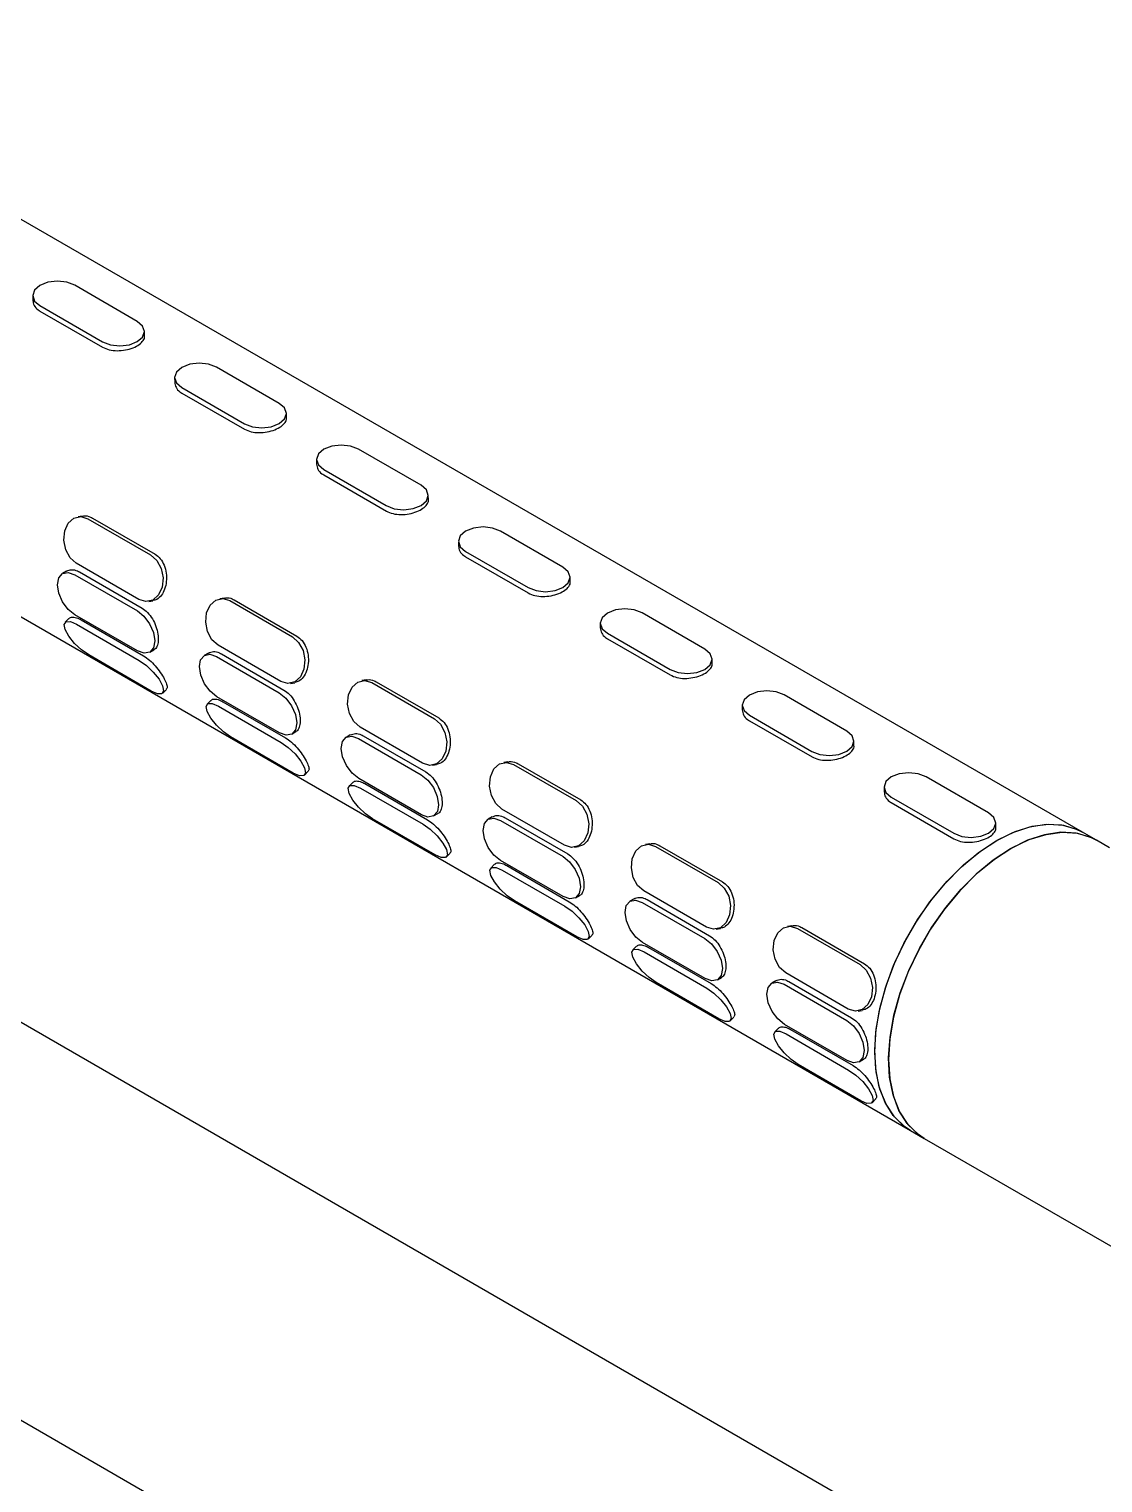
# Model space of a CAD drawing. Extents: x 97 to 1049, y 29 to 427.
# Drawn here: x 250.54 to 264.18, y 147.91 to 166.38 of the extents above; entities that cross this region are included whole.
import ezdxf

# ---------------------------------------------------------------- set-up
doc = ezdxf.new("R2010")
doc.units = 0
doc.header["$LTSCALE"] = 23.1
doc.header["$MEASUREMENT"] = 0
doc.layers.get('0').update_dxf_attribs({"linetype": 'CONTINUOUS'})

msp = doc.modelspace()

# ---------------------------------------------------------------- linework, layer by layer
at = {"color": 7, "linetype": 'Continuous', "lineweight": 25}
for p, q in [((263.9225, 156.17457), (246.24483, 166.37967)), ((251.91139, 162.66463), (251.11589, 163.12386)), ((250.58243, 162.99288), (250.58277, 162.93286)), ((250.67396, 162.86542), (251.46945, 162.40619)), ((250.67435, 162.7963), (251.46984, 162.33707)), ((244.05751, 162.5907), (261.73518, 152.3856)), ((252.00325, 162.47715), (252.00291, 162.53717)), ((253.71451, 161.62371), (252.91901, 162.08294)), ((252.38555, 161.95196), (252.38589, 161.89194)), ((252.47708, 161.8245), (253.27258, 161.36527)), ((252.47747, 161.75538), (253.27297, 161.29615)), ((253.80637, 161.43623), (253.80604, 161.49625)), ((254.18867, 160.91104), (254.18901, 160.85102)), ((255.51763, 160.58279), (254.72213, 161.04202)), ((254.2802, 160.78358), (255.0757, 160.32435)), ((254.28059, 160.71445), (255.07609, 160.25523)), ((255.6095, 160.39531), (255.60916, 160.45533)), ((251.21124, 160.19154), (251.15882, 160.18287)), ((251.34063, 160.16711), (252.13612, 159.70788)), ((251.28406, 160.15775), (252.07955, 159.69852)), ((257.32075, 159.54187), (256.52526, 160.0011)), ((255.9918, 159.87012), (255.99213, 159.8101)), ((256.08332, 159.74266), (256.87882, 159.28343)), ((256.08371, 159.67353), (256.87921, 159.2143)), ((251.01172, 159.49234), (250.95967, 159.4619)), ((251.11598, 159.44647), (251.91148, 158.98724)), ((251.9311, 159.13214), (251.13561, 159.59137)), ((251.17604, 159.48159), (251.97154, 159.02236)), ((257.41262, 159.35439), (257.41228, 159.41441)), ((252.05634, 159.10702), (252.10876, 159.11569)), ((253.01437, 159.15062), (252.96194, 159.14195)), ((253.08718, 159.11683), (253.88268, 158.6576)), ((253.14375, 159.12619), (253.93925, 158.66696)), ((251.0424, 158.88966), (250.99526, 158.84223)), ((251.91435, 158.47857), (251.11885, 158.9378)), ((251.19628, 158.87338), (251.99177, 158.41415)), ((259.12387, 158.50095), (258.32838, 158.96018)), ((251.13997, 158.81674), (251.93547, 158.35751)), ((257.79492, 158.8292), (257.79526, 158.76918)), ((257.88645, 158.70174), (258.68194, 158.24251)), ((253.73422, 158.09122), (252.93873, 158.55045)), ((257.88684, 158.63261), (258.68233, 158.17338)), ((252.08932, 157.9679), (251.29382, 158.42713)), ((252.07067, 158.46315), (252.12272, 158.49359)), ((252.81484, 158.45142), (252.76279, 158.42098)), ((252.91911, 158.40555), (253.7146, 157.94632)), ((252.97916, 158.44067), (253.77466, 157.98144)), ((259.21574, 158.31347), (259.2154, 158.37349)), ((252.23403, 157.94241), (252.28117, 157.98983)), ((253.85946, 158.0661), (253.91189, 158.07477)), ((254.81749, 158.1097), (254.76506, 158.10103)), ((254.8903, 158.07591), (255.6858, 157.61668)), ((254.94687, 158.08527), (255.74237, 157.62604)), ((252.84552, 157.84874), (252.79838, 157.80131)), ((253.71747, 157.43765), (252.92198, 157.89688)), ((252.9431, 157.77582), (253.73859, 157.31659)), ((252.9994, 157.83246), (253.79489, 157.37323)), ((259.59804, 157.78828), (259.59838, 157.72826)), ((260.927, 157.46003), (260.1315, 157.91926)), ((259.68957, 157.66082), (260.48506, 157.20159)), ((259.68996, 157.59169), (260.48545, 157.13246)), ((253.87379, 157.42223), (253.92584, 157.45267)), ((254.61796, 157.4105), (254.56591, 157.38006)), ((255.53734, 157.0503), (254.74185, 157.50953)), ((254.78229, 157.39975), (255.57778, 156.94052)), ((253.89244, 156.92698), (253.09694, 157.38621)), ((254.72223, 157.36463), (255.51772, 156.9054)), ((261.01886, 157.27255), (261.01853, 157.33257)), ((255.66258, 157.02518), (255.71501, 157.03385)), ((256.62061, 157.06878), (256.56819, 157.06011)), ((256.69343, 157.03499), (257.48892, 156.57576)), ((256.75, 157.04435), (257.54549, 156.58512)), ((254.03716, 156.90149), (254.0843, 156.94891)), ((255.52059, 156.39673), (254.7251, 156.85596)), ((262.73012, 156.41911), (261.93462, 156.87834)), ((254.64864, 156.80782), (254.6015, 156.76039)), ((254.74622, 156.73489), (255.54171, 156.27567)), ((254.80252, 156.79154), (255.59802, 156.33231)), ((261.40116, 156.74736), (261.4015, 156.68734)), ((257.34047, 156.00938), (256.54497, 156.46861)), ((261.49269, 156.6199), (262.28819, 156.16067)), ((261.49308, 156.55077), (262.28858, 156.09154)), ((255.69556, 155.88606), (254.90006, 156.34529)), ((255.67691, 156.38131), (255.72896, 156.41175)), ((256.42109, 156.36958), (256.36903, 156.33914)), ((256.52535, 156.32371), (257.32085, 155.86448)), ((256.58541, 156.35883), (257.3809, 155.8996)), ((262.82199, 156.23163), (262.82165, 156.29165)), ((286.31694, 133.03977), (246.24483, 156.17291)), ((264.09928, 156.07252), (263.9225, 156.17457)), ((257.46571, 155.98426), (257.51813, 155.99293)), ((258.42373, 156.02786), (258.37131, 156.01919)), ((258.49655, 155.99407), (259.29204, 155.53484)), ((258.55312, 156.00343), (259.34861, 155.5442)), ((264.26526, 155.97669), (264.09928, 156.07252)), ((255.84028, 155.86056), (255.88742, 155.90799)), ((256.45176, 155.7669), (256.40462, 155.71947)), ((257.32371, 155.35581), (256.52822, 155.81504)), ((256.60564, 155.75062), (257.40114, 155.29139)), ((256.54934, 155.69397), (257.34484, 155.23474)), ((257.48003, 155.34039), (257.53208, 155.37083)), ((259.14359, 154.96846), (258.34809, 155.42768)), ((257.49868, 154.84514), (256.70319, 155.30437)), ((258.22421, 155.32866), (258.17216, 155.29822)), ((258.32847, 155.28279), (259.12397, 154.82356)), ((258.38853, 155.31791), (259.18403, 154.85868)), ((257.6434, 154.81964), (257.69054, 154.86707)), ((259.26883, 154.94334), (259.32125, 154.95201)), ((260.22686, 154.98694), (260.17443, 154.97826)), ((260.29967, 154.95315), (261.09517, 154.49392)), ((260.35624, 154.96251), (261.15173, 154.50328)), ((258.25489, 154.72598), (258.20775, 154.67855)), ((259.12684, 154.31489), (258.33134, 154.77412)), ((258.35246, 154.65305), (259.14796, 154.19382)), ((258.40877, 154.7097), (259.20426, 154.25047)), ((259.3018, 153.80422), (258.50631, 154.26345)), ((259.28315, 154.29947), (259.33521, 154.32991)), ((260.02733, 154.28774), (259.97528, 154.2573)), ((260.94671, 153.92753), (260.15122, 154.38676)), ((260.19165, 154.27699), (260.98715, 153.81776)), ((260.1316, 154.24187), (260.92709, 153.78264)), ((261.07195, 153.90242), (261.12438, 153.91109)), ((259.44652, 153.77872), (259.49366, 153.82615)), ((260.92996, 153.27397), (260.13446, 153.7332)), ((260.05801, 153.68506), (260.01087, 153.63763)), ((260.15559, 153.61213), (260.95108, 153.1529)), ((260.21189, 153.66878), (261.00738, 153.20955)), ((261.10493, 152.7633), (260.30943, 153.22253)), ((261.08628, 153.25855), (261.13833, 153.28899)), ((261.24965, 152.7378), (261.29679, 152.78523)), ((244.05751, 152.38394), (284.12962, 129.25081)), ((261.73518, 152.3856), (261.91196, 152.28355)), ((261.91196, 152.28355), (268.80625, 148.30356))]:
    msp.add_line(p, q, dxfattribs=at)
at = {"color": 7, "linetype": 'Continuous', "lineweight": 25, "flags": 128}
for points in [[(251.11589, 163.12386), (251.01451, 163.16284), (250.89492, 163.17621), (250.77533, 163.16194), (250.67395, 163.1222), (250.60621, 163.06304), (250.58243, 162.99347), (250.60622, 162.92408), (250.67396, 162.86542)], [(251.46945, 162.40619), (251.57083, 162.36721), (251.69042, 162.35384), (251.81001, 162.36811), (251.91139, 162.40785), (251.97913, 162.46701), (252.00292, 162.53658), (251.97913, 162.60598), (251.91139, 162.66463)], [(252.91901, 162.08294), (252.81763, 162.12192), (252.69804, 162.13529), (252.57846, 162.12102), (252.47708, 162.08128), (252.40934, 162.02212), (252.38555, 161.95255), (252.40934, 161.88316), (252.47708, 161.8245)], [(253.27258, 161.36527), (253.37396, 161.32629), (253.49354, 161.31292), (253.61313, 161.32719), (253.71451, 161.36693), (253.78225, 161.42609), (253.80604, 161.49566), (253.78225, 161.56506), (253.71451, 161.62371)], [(254.72213, 161.04202), (254.62075, 161.081), (254.50117, 161.09437), (254.38158, 161.0801), (254.2802, 161.04036), (254.21246, 160.9812), (254.18867, 160.91163), (254.21246, 160.84224), (254.2802, 160.78358)], [(255.0757, 160.32435), (255.17708, 160.28537), (255.29667, 160.272), (255.41625, 160.28627), (255.51763, 160.32601), (255.58537, 160.38517), (255.60916, 160.45474), (255.58537, 160.52414), (255.51763, 160.58279)], [(251.13561, 159.59137), (251.05669, 159.66174), (251.0011, 159.76451), (250.97728, 159.88404), (250.98886, 160.00212), (251.03409, 160.10078), (251.10607, 160.16501), (251.19385, 160.18501), (251.28406, 160.15775)], [(256.52526, 160.0011), (256.42388, 160.04008), (256.30429, 160.05345), (256.1847, 160.03918), (256.08332, 159.99944), (256.01558, 159.94028), (255.99179, 159.87071), (256.01558, 159.80131), (256.08332, 159.74266)], [(252.07955, 159.69852), (252.15847, 159.62815), (252.21406, 159.52537), (252.23788, 159.40585), (252.2263, 159.28777), (252.18107, 159.1891), (252.10909, 159.12488), (252.02131, 159.10488), (251.9311, 159.13214)], [(251.11885, 158.9378), (251.03418, 159.00598), (250.96218, 159.1025), (250.91382, 159.21266), (250.89645, 159.3197), (250.91272, 159.40732), (250.96015, 159.46218), (251.03153, 159.47593), (251.11598, 159.44647)], [(256.87882, 159.28343), (256.9802, 159.24445), (257.09979, 159.23108), (257.21938, 159.24535), (257.32076, 159.28509), (257.3885, 159.34425), (257.41228, 159.41382), (257.38849, 159.48322), (257.32075, 159.54187)], [(252.93873, 158.55045), (252.85982, 158.62082), (252.80422, 158.72359), (252.7804, 158.84312), (252.79198, 158.9612), (252.83721, 159.05986), (252.90919, 159.12409), (252.99697, 159.14409), (253.08718, 159.11683)], [(251.91148, 158.98724), (251.99615, 158.91907), (252.06815, 158.82255), (252.11651, 158.71238), (252.13388, 158.60534), (252.11761, 158.51772), (252.07018, 158.46286), (251.9988, 158.44912), (251.91435, 158.47857)], [(258.32838, 158.96018), (258.227, 158.99916), (258.10741, 159.01253), (257.98782, 158.99826), (257.88644, 158.95852), (257.8187, 158.89936), (257.79492, 158.82979), (257.81871, 158.76039), (257.88645, 158.70174)], [(251.29382, 158.42713), (251.2034, 158.49078), (251.11504, 158.57439), (251.04218, 158.66524), (250.99593, 158.7495), (250.98331, 158.81433), (251.00625, 158.84988), (251.06127, 158.85072), (251.13997, 158.81674)], [(253.88268, 158.6576), (253.96159, 158.58723), (254.01719, 158.48445), (254.04101, 158.36493), (254.02942, 158.24684), (253.98419, 158.14818), (253.91221, 158.08396), (253.82443, 158.06396), (253.73422, 158.09122)], [(258.68194, 158.24251), (258.78332, 158.20353), (258.90291, 158.19016), (259.0225, 158.20443), (259.12388, 158.24417), (259.19162, 158.30333), (259.2154, 158.3729), (259.19162, 158.44229), (259.12387, 158.50095)], [(251.93547, 158.35751), (252.02589, 158.29386), (252.11425, 158.21025), (252.18711, 158.1194), (252.23336, 158.03514), (252.24598, 157.9703), (252.22304, 157.93476), (252.16802, 157.93391), (252.08932, 157.9679)], [(252.92198, 157.89688), (252.8373, 157.96506), (252.76531, 158.06158), (252.71694, 158.17174), (252.69957, 158.27878), (252.71584, 158.3664), (252.76328, 158.42126), (252.83465, 158.43501), (252.91911, 158.40555)], [(253.7146, 157.94632), (253.79927, 157.87815), (253.87127, 157.78163), (253.91964, 157.67146), (253.93701, 157.56442), (253.92074, 157.4768), (253.8733, 157.42194), (253.80192, 157.4082), (253.71747, 157.43765)], [(254.74185, 157.50953), (254.66294, 157.5799), (254.60734, 157.68267), (254.58352, 157.8022), (254.59511, 157.92028), (254.64033, 158.01894), (254.71231, 158.08317), (254.80009, 158.10317), (254.8903, 158.07591)], [(260.1315, 157.91926), (260.03012, 157.95824), (259.91053, 157.97161), (259.79095, 157.95734), (259.68956, 157.9176), (259.62182, 157.85844), (259.59804, 157.78887), (259.62183, 157.71947), (259.68957, 157.66082)], [(253.09694, 157.38621), (253.00653, 157.44986), (252.91816, 157.53347), (252.84531, 157.62432), (252.79905, 157.70858), (252.78643, 157.77341), (252.80938, 157.80896), (252.86439, 157.8098), (252.9431, 157.77582)], [(255.6858, 157.61668), (255.76471, 157.54631), (255.82031, 157.44353), (255.84413, 157.32401), (255.83254, 157.20592), (255.78732, 157.10726), (255.71534, 157.04304), (255.62756, 157.02304), (255.53734, 157.0503)], [(254.7251, 156.85596), (254.64043, 156.92414), (254.56843, 157.02066), (254.52006, 157.13082), (254.50269, 157.23786), (254.51896, 157.32548), (254.5664, 157.38034), (254.63778, 157.39409), (254.72223, 157.36463)], [(260.48506, 157.20159), (260.58645, 157.16261), (260.70603, 157.14924), (260.82562, 157.16351), (260.927, 157.20325), (260.99474, 157.26241), (261.01853, 157.33198), (260.99474, 157.40137), (260.927, 157.46003)], [(253.73859, 157.31659), (253.82901, 157.25294), (253.91737, 157.16933), (253.99023, 157.07848), (254.03649, 156.99422), (254.0491, 156.92938), (254.02616, 156.89384), (253.97114, 156.89299), (253.89244, 156.92698)], [(256.54497, 156.46861), (256.46606, 156.53898), (256.41046, 156.64175), (256.38664, 156.76128), (256.39823, 156.87936), (256.44345, 156.97802), (256.51544, 157.04225), (256.60321, 157.06225), (256.69343, 157.03499)], [(255.51772, 156.9054), (255.60239, 156.83723), (255.67439, 156.74071), (255.72276, 156.63054), (255.74013, 156.5235), (255.72386, 156.43588), (255.67642, 156.38102), (255.60505, 156.36728), (255.52059, 156.39673)], [(261.93462, 156.87834), (261.83324, 156.91732), (261.71365, 156.93069), (261.59407, 156.91642), (261.49269, 156.87668), (261.42495, 156.81752), (261.40116, 156.74795), (261.42495, 156.67855), (261.49269, 156.6199)], [(254.90006, 156.34529), (254.80965, 156.40894), (254.72128, 156.49255), (254.64843, 156.5834), (254.60217, 156.66766), (254.58955, 156.73249), (254.6125, 156.76804), (254.66751, 156.76888), (254.74622, 156.73489)], [(257.48892, 156.57576), (257.56783, 156.50539), (257.62343, 156.40261), (257.64725, 156.28309), (257.63566, 156.165), (257.59044, 156.06634), (257.51846, 156.00212), (257.43068, 155.98212), (257.34047, 156.00938)], [(256.52822, 155.81504), (256.44355, 155.88322), (256.37155, 155.97974), (256.32318, 156.0899), (256.30581, 156.19694), (256.32209, 156.28456), (256.36952, 156.33942), (256.4409, 156.35317), (256.52535, 156.32371)], [(262.28819, 156.16067), (262.38957, 156.12169), (262.50916, 156.10832), (262.62874, 156.12259), (262.73012, 156.16233), (262.79786, 156.22149), (262.82165, 156.29106), (262.79786, 156.36045), (262.73012, 156.41911)], [(255.54171, 156.27567), (255.63213, 156.21202), (255.72049, 156.12841), (255.79335, 156.03756), (255.83961, 155.9533), (255.85222, 155.88846), (255.82928, 155.85292), (255.77427, 155.85207), (255.69556, 155.88606)], [(261.73518, 152.3856), (261.64731, 152.44523), (261.51726, 152.57606), (261.41392, 152.74158), (261.33938, 152.93843), (261.29516, 153.16258), (261.28217, 153.40949), (261.30065, 153.67411), (261.35025, 153.95108), (261.42995, 154.23474), (261.53812, 154.51932), (261.67258, 154.79903), (261.83056, 155.06818), (262.00887, 155.32129), (262.20388, 155.5532), (262.4116, 155.75919), (262.62782, 155.93507), (262.84813, 156.07727), (263.06805, 156.18287), (263.2831, 156.24974), (263.4889, 156.27652), (263.68127, 156.26265), (263.85628, 156.20842), (263.9225, 156.17457)], [(264.09928, 156.07252), (264.01855, 156.1127), (263.84188, 156.16343), (263.64818, 156.17375), (263.4414, 156.14344), (263.22575, 156.07312), (263.00562, 155.96422), (262.78549, 155.81896), (262.56983, 155.64029), (262.36306, 155.43186), (262.16936, 155.1979), (261.99268, 154.94318), (261.83663, 154.67289), (261.70437, 154.39252), (261.5986, 154.10779), (261.52148, 153.82448), (261.47457, 153.54838), (261.45882, 153.28509)], [(261.91196, 152.28355), (261.82408, 152.34318), (261.69404, 152.47401), (261.5907, 152.63953), (261.51616, 152.83638), (261.47194, 153.06053), (261.45894, 153.30743), (261.47743, 153.57206), (261.52703, 153.84902), (261.60673, 154.13269), (261.7149, 154.41727), (261.84935, 154.69698), (262.00734, 154.96613), (262.18565, 155.21924), (262.38065, 155.45115), (262.58838, 155.65714), (262.8046, 155.83302), (263.02491, 155.97521), (263.24483, 156.08082), (263.45988, 156.14769), (263.66568, 156.17447), (263.85804, 156.1606), (264.03306, 156.10637), (264.09928, 156.07252)], [(262.8188, 156.06043), (263.03903, 156.17104), (263.25498, 156.24315), (263.46226, 156.2753), (263.65664, 156.26683), (263.83417, 156.21792), (263.9225, 156.17457)], [(258.34809, 155.42768), (258.26918, 155.49806), (258.21358, 155.60083), (258.18977, 155.72036), (258.20135, 155.83844), (258.24658, 155.9371), (258.31856, 156.00133), (258.40634, 156.02133), (258.49655, 155.99407)], [(261.73518, 152.3856), (261.66645, 152.43061), (261.53305, 152.55662), (261.42603, 152.71772), (261.34756, 152.91062), (261.29925, 153.1314), (261.28208, 153.37556), (261.29639, 153.63814), (261.3419, 153.91378), (261.41768, 154.19688), (261.52219, 154.48168), (261.6533, 154.76237), (261.80834, 155.03324), (261.98415, 155.28879), (262.17716, 155.52379), (262.38343, 155.73348), (262.59877, 155.91358), (262.8188, 156.06043)], [(257.32085, 155.86448), (257.40552, 155.79631), (257.47752, 155.69979), (257.52588, 155.58962), (257.54325, 155.48258), (257.52698, 155.39496), (257.47954, 155.3401), (257.40817, 155.32636), (257.32371, 155.35581)], [(256.70319, 155.30437), (256.61277, 155.36802), (256.52441, 155.45163), (256.45155, 155.54248), (256.40529, 155.62674), (256.39268, 155.69157), (256.41562, 155.72712), (256.47063, 155.72796), (256.54934, 155.69397)], [(259.29204, 155.53484), (259.37095, 155.46447), (259.42655, 155.36169), (259.45037, 155.24217), (259.43879, 155.12408), (259.39356, 155.02542), (259.32158, 154.9612), (259.2338, 154.9412), (259.14359, 154.96846)], [(257.34484, 155.23474), (257.43525, 155.1711), (257.52362, 155.08749), (257.59647, 154.99664), (257.64273, 154.91238), (257.65535, 154.84754), (257.6324, 154.812), (257.57739, 154.81115), (257.49868, 154.84514)], [(258.33134, 154.77412), (258.24667, 154.8423), (258.17467, 154.93882), (258.12631, 155.04898), (258.10894, 155.15602), (258.12521, 155.24364), (258.17264, 155.2985), (258.24402, 155.31225), (258.32847, 155.28279)], [(259.12397, 154.82356), (259.20864, 154.75539), (259.28064, 154.65887), (259.329, 154.5487), (259.34637, 154.44166), (259.3301, 154.35404), (259.28267, 154.29918), (259.21129, 154.28544), (259.12684, 154.31489)], [(260.15122, 154.38676), (260.0723, 154.45714), (260.01671, 154.55991), (259.99289, 154.67944), (260.00447, 154.79752), (260.0497, 154.89618), (260.12168, 154.96041), (260.20946, 154.98041), (260.29967, 154.95315)], [(258.50631, 154.26345), (258.41589, 154.32709), (258.32753, 154.41071), (258.25467, 154.50156), (258.20842, 154.58582), (258.1958, 154.65065), (258.21874, 154.6862), (258.27376, 154.68704), (258.35246, 154.65305)], [(261.09517, 154.49392), (261.17408, 154.42355), (261.22967, 154.32077), (261.25349, 154.20125), (261.24191, 154.08316), (261.19668, 153.9845), (261.1247, 153.92028), (261.03692, 153.90028), (260.94671, 153.92753)], [(260.13446, 153.7332), (260.04979, 153.80138), (259.97779, 153.89789), (259.92943, 154.00806), (259.91206, 154.1151), (259.92833, 154.20272), (259.97577, 154.25758), (260.04714, 154.27133), (260.1316, 154.24187)], [(259.14796, 154.19382), (259.23838, 154.13018), (259.32674, 154.04657), (259.3996, 153.95572), (259.44585, 153.87146), (259.45847, 153.80662), (259.43552, 153.77108), (259.38051, 153.77023), (259.3018, 153.80422)], [(260.92709, 153.78264), (261.01176, 153.71447), (261.08376, 153.61795), (261.13213, 153.50778), (261.1495, 153.40074), (261.13322, 153.31312), (261.08579, 153.25826), (261.01441, 153.24451), (260.92996, 153.27397)], [(260.30943, 153.22253), (260.21901, 153.28617), (260.13065, 153.36979), (260.0578, 153.46064), (260.01154, 153.5449), (259.99892, 153.60973), (260.02187, 153.64528), (260.07688, 153.64612), (260.15559, 153.61213)], [(260.95108, 153.1529), (261.0415, 153.08926), (261.12986, 153.00565), (261.20272, 152.9148), (261.24897, 152.83054), (261.26159, 152.7657), (261.23865, 152.73015), (261.18363, 152.72931), (261.10493, 152.7633)], [(261.45882, 153.28509), (261.47457, 153.03998), (261.52148, 152.81803), (261.5986, 152.62377), (261.70437, 152.46116), (261.83663, 152.33349), (261.91196, 152.28355)]]:
    msp.add_lwpolyline(points, dxfattribs=at)
at = {"color": 7, "linetype": 'Continuous', "lineweight": 25}
for points, knots in [([(250.58322, 162.9329), (250.58645, 162.91106), (250.593, 162.86677), (250.63418, 162.82152), (250.66619, 162.80142), (250.67435, 162.7963)], [0, 0, 0, 0, 0.42039977, 0.85241462, 1, 1, 1, 1]), ([(251.46984, 162.33707), (251.49697, 162.32463), (251.5512, 162.29976), (251.65466, 162.2895), (251.76075, 162.29934), (251.85947, 162.32803), (251.93998, 162.37036), (251.98832, 162.42097), (252.00887, 162.45818), (252.00295, 162.47663), (252.0028, 162.47711)], [0, 0, 0, 0, 0.141992149, 0.283949024, 0.426819685, 0.570299882, 0.712794586, 0.854260884, 0.996227323, 1, 1, 1, 1]), ([(252.38634, 161.89198), (252.38957, 161.87014), (252.39612, 161.82585), (252.4373, 161.7806), (252.46932, 161.7605), (252.47747, 161.75538)], [0, 0, 0, 0, 0.42039977, 0.85241462, 1, 1, 1, 1]), ([(253.27297, 161.29615), (253.30009, 161.28371), (253.35433, 161.25884), (253.45778, 161.24858), (253.56387, 161.25842), (253.66259, 161.28711), (253.7431, 161.32943), (253.79144, 161.38005), (253.81199, 161.41726), (253.80608, 161.43571), (253.80592, 161.43619)], [0, 0, 0, 0, 0.141992149, 0.283949024, 0.426819685, 0.570299882, 0.712794586, 0.854260884, 0.996227323, 1, 1, 1, 1]), ([(254.18946, 160.85106), (254.19269, 160.82922), (254.19924, 160.78492), (254.24042, 160.73968), (254.27244, 160.71958), (254.28059, 160.71445)], [0, 0, 0, 0, 0.42039977, 0.85241462, 1, 1, 1, 1]), ([(255.07609, 160.25523), (255.10321, 160.24279), (255.15745, 160.21792), (255.26091, 160.20766), (255.36699, 160.2175), (255.46572, 160.24619), (255.54622, 160.28851), (255.59456, 160.33913), (255.61511, 160.37634), (255.6092, 160.39479), (255.60904, 160.39527)], [0, 0, 0, 0, 0.141992149, 0.283949024, 0.426819685, 0.570299882, 0.712794586, 0.854260884, 0.996227323, 1, 1, 1, 1]), ([(251.21201, 160.18813), (251.21912, 160.19035), (251.25262, 160.20082), (251.29824, 160.18883), (251.33202, 160.17152), (251.34063, 160.16711)], [0, 0, 0, 0, 0.16708094, 0.78791127, 1, 1, 1, 1]), ([(255.99259, 159.81014), (255.99582, 159.7883), (256.00236, 159.744), (256.04354, 159.69876), (256.07556, 159.67865), (256.08371, 159.67353)], [0, 0, 0, 0, 0.420399771, 0.852414621, 1, 1, 1, 1]), ([(252.13612, 159.70788), (252.15968, 159.69046), (252.20679, 159.65563), (252.2553, 159.56859), (252.28178, 159.46728), (252.2836, 159.36035), (252.26207, 159.26098), (252.21974, 159.18173), (252.16694, 159.13036), (252.12556, 159.12246), (252.108, 159.11911)], [0, 0, 0, 0, 0.12897963, 0.25792721, 0.38770484, 0.51803614, 0.64747227, 0.77597423, 0.9049305, 1, 1, 1, 1]), ([(251.01177, 159.49222), (251.03249, 159.50043), (251.0741, 159.51692), (251.13412, 159.50378), (251.16753, 159.4861), (251.17604, 159.48159)], [0, 0, 0, 0, 0.42507328, 0.85360465, 1, 1, 1, 1]), ([(256.87921, 159.2143), (256.90633, 159.20187), (256.96057, 159.177), (257.06403, 159.16674), (257.17011, 159.17658), (257.26884, 159.20527), (257.34935, 159.24759), (257.39768, 159.29821), (257.41823, 159.33542), (257.41232, 159.35387), (257.41217, 159.35435)], [0, 0, 0, 0, 0.14199215, 0.28394902, 0.42681969, 0.57029988, 0.71279459, 0.85426088, 0.99622732, 1, 1, 1, 1]), ([(253.01513, 159.14721), (253.02224, 159.14943), (253.05575, 159.1599), (253.10136, 159.14791), (253.13515, 159.1306), (253.14375, 159.12619)], [0, 0, 0, 0, 0.16708094, 0.78791127, 1, 1, 1, 1]), ([(251.04527, 158.8869), (251.04799, 158.89115), (251.05848, 158.90755), (251.10267, 158.91033), (251.15474, 158.89607), (251.18785, 158.87799), (251.19628, 158.87338)], [0, 0, 0, 0, 0.13015828, 0.50150886, 0.87306768, 1, 1, 1, 1]), ([(251.97154, 159.02236), (251.9959, 159.00511), (252.04462, 158.9706), (252.10573, 158.88635), (252.15097, 158.78988), (252.17639, 158.69051), (252.18098, 158.60015), (252.16217, 158.53364), (252.14115, 158.49772), (252.1228, 158.49374), (252.12266, 158.49371)], [0, 0, 0, 0, 0.14237607, 0.28471677, 0.42797373, 0.57184187, 0.71472186, 0.85657066, 0.99892095, 1, 1, 1, 1]), ([(257.79571, 158.76922), (257.79894, 158.74738), (257.80549, 158.70308), (257.84666, 158.65784), (257.87868, 158.63773), (257.88684, 158.63261)], [0, 0, 0, 0, 0.420399771, 0.852414621, 1, 1, 1, 1]), ([(253.93925, 158.66696), (253.9628, 158.64954), (254.00991, 158.61471), (254.05842, 158.52767), (254.0849, 158.42636), (254.08672, 158.31943), (254.06519, 158.22006), (254.02286, 158.14081), (253.97007, 158.08944), (253.92868, 158.08154), (253.91112, 158.07819)], [0, 0, 0, 0, 0.12897963, 0.25792721, 0.38770484, 0.51803614, 0.64747227, 0.77597423, 0.9049305, 1, 1, 1, 1]), ([(251.99177, 158.41415), (252.01698, 158.39742), (252.0674, 158.36396), (252.1417, 158.28804), (252.20622, 158.2047), (252.25608, 158.12227), (252.28525, 158.05359), (252.29418, 158.00774), (252.28278, 157.99687), (252.2783, 157.9926)], [0, 0, 0, 0, 0.15009335, 0.30014941, 0.45117139, 0.60283769, 0.75346226, 0.90299976, 1, 1, 1, 1]), ([(252.8149, 158.4513), (252.83562, 158.45951), (252.87722, 158.476), (252.93724, 158.46286), (252.97066, 158.44518), (252.97916, 158.44067)], [0, 0, 0, 0, 0.42507328, 0.85360465, 1, 1, 1, 1]), ([(258.68233, 158.17338), (258.70945, 158.16095), (258.76369, 158.13608), (258.86715, 158.12582), (258.97324, 158.13566), (259.07196, 158.16435), (259.15247, 158.20667), (259.20081, 158.25729), (259.22136, 158.2945), (259.21544, 158.31295), (259.21529, 158.31343)], [0, 0, 0, 0, 0.14199215, 0.28394902, 0.42681969, 0.57029988, 0.71279459, 0.85426088, 0.99622732, 1, 1, 1, 1]), ([(253.77466, 157.98144), (253.79902, 157.96419), (253.84774, 157.92968), (253.90885, 157.84543), (253.95409, 157.74896), (253.97951, 157.64959), (253.98411, 157.55923), (253.9653, 157.49272), (253.94427, 157.4568), (253.92592, 157.45282), (253.92578, 157.45279)], [0, 0, 0, 0, 0.14237607, 0.28471677, 0.42797373, 0.57184187, 0.71472186, 0.85657066, 0.99892095, 1, 1, 1, 1]), ([(254.81826, 158.10629), (254.82536, 158.10851), (254.85887, 158.11898), (254.90448, 158.10699), (254.93827, 158.08968), (254.94687, 158.08527)], [0, 0, 0, 0, 0.167080937, 0.787911272, 1, 1, 1, 1]), ([(252.84839, 157.84597), (252.85111, 157.85023), (252.8616, 157.86663), (252.9058, 157.86941), (252.95786, 157.85515), (252.99097, 157.83707), (252.9994, 157.83246)], [0, 0, 0, 0, 0.13015828, 0.50150886, 0.87306768, 1, 1, 1, 1]), ([(255.74237, 157.62604), (255.76592, 157.60862), (255.81303, 157.57379), (255.86154, 157.48675), (255.88802, 157.38544), (255.88984, 157.27851), (255.86831, 157.17914), (255.82598, 157.09989), (255.77319, 157.04852), (255.7318, 157.04062), (255.71424, 157.03727)], [0, 0, 0, 0, 0.12897963, 0.25792721, 0.38770484, 0.51803614, 0.64747227, 0.77597423, 0.9049305, 1, 1, 1, 1]), ([(259.59883, 157.7283), (259.60206, 157.70646), (259.60861, 157.66216), (259.64979, 157.61692), (259.68181, 157.59681), (259.68996, 157.59169)], [0, 0, 0, 0, 0.420399771, 0.852414621, 1, 1, 1, 1]), ([(254.61802, 157.41038), (254.63874, 157.41859), (254.68035, 157.43508), (254.74037, 157.42194), (254.77378, 157.40426), (254.78229, 157.39975)], [0, 0, 0, 0, 0.42507328, 0.85360465, 1, 1, 1, 1]), ([(253.79489, 157.37323), (253.8201, 157.3565), (253.87052, 157.32304), (253.94482, 157.24712), (254.00934, 157.16378), (254.05921, 157.08135), (254.08838, 157.01267), (254.0973, 156.96681), (254.08591, 156.95595), (254.08142, 156.95168)], [0, 0, 0, 0, 0.15009335, 0.30014941, 0.45117139, 0.60283769, 0.75346226, 0.90299976, 1, 1, 1, 1]), ([(260.48545, 157.13246), (260.51258, 157.12003), (260.56681, 157.09516), (260.67027, 157.0849), (260.77636, 157.09474), (260.87508, 157.12343), (260.95559, 157.16575), (261.00393, 157.21637), (261.02448, 157.25358), (261.01856, 157.27203), (261.01841, 157.27251)], [0, 0, 0, 0, 0.14199215, 0.28394902, 0.42681969, 0.57029988, 0.71279459, 0.85426088, 0.99622732, 1, 1, 1, 1]), ([(256.62138, 157.06537), (256.62848, 157.06759), (256.66199, 157.07806), (256.7076, 157.06607), (256.74139, 157.04876), (256.75, 157.04435)], [0, 0, 0, 0, 0.16708094, 0.78791127, 1, 1, 1, 1]), ([(255.57778, 156.94052), (255.60214, 156.92327), (255.65087, 156.88876), (255.71197, 156.80451), (255.75721, 156.70804), (255.78263, 156.60867), (255.78723, 156.51831), (255.76842, 156.4518), (255.74739, 156.41588), (255.72904, 156.4119), (255.72891, 156.41187)], [0, 0, 0, 0, 0.14237607, 0.28471677, 0.42797373, 0.57184187, 0.71472186, 0.85657066, 0.99892095, 1, 1, 1, 1]), ([(254.65152, 156.80505), (254.65424, 156.80931), (254.66472, 156.82571), (254.70892, 156.82849), (254.76098, 156.81423), (254.79409, 156.79614), (254.80252, 156.79154)], [0, 0, 0, 0, 0.13015828, 0.50150886, 0.87306768, 1, 1, 1, 1]), ([(261.40195, 156.68738), (261.40518, 156.66554), (261.41173, 156.62124), (261.45291, 156.576), (261.48493, 156.55589), (261.49308, 156.55077)], [0, 0, 0, 0, 0.42039977, 0.85241462, 1, 1, 1, 1]), ([(257.54549, 156.58512), (257.56905, 156.5677), (257.61615, 156.53287), (257.66466, 156.44583), (257.69114, 156.34452), (257.69296, 156.23759), (257.67144, 156.13822), (257.6291, 156.05897), (257.57631, 156.0076), (257.53493, 155.9997), (257.51736, 155.99634)], [0, 0, 0, 0, 0.12897963, 0.25792721, 0.38770484, 0.51803614, 0.64747227, 0.77597423, 0.9049305, 1, 1, 1, 1]), ([(255.59802, 156.33231), (255.62323, 156.31558), (255.67364, 156.28212), (255.74795, 156.2062), (255.81246, 156.12286), (255.86233, 156.04043), (255.8915, 155.97175), (255.90042, 155.92589), (255.88903, 155.91503), (255.88454, 155.91076)], [0, 0, 0, 0, 0.15009335, 0.30014941, 0.45117139, 0.60283769, 0.75346226, 0.90299976, 1, 1, 1, 1]), ([(256.42114, 156.36946), (256.44186, 156.37767), (256.48347, 156.39416), (256.54349, 156.38102), (256.5769, 156.36334), (256.58541, 156.35883)], [0, 0, 0, 0, 0.42507328, 0.85360465, 1, 1, 1, 1]), ([(262.28858, 156.09154), (262.3157, 156.07911), (262.36994, 156.05424), (262.4734, 156.04398), (262.57948, 156.05382), (262.6782, 156.08251), (262.75871, 156.12483), (262.80705, 156.17545), (262.8276, 156.21266), (262.82169, 156.23111), (262.82153, 156.23159)], [0, 0, 0, 0, 0.14199215, 0.28394902, 0.42681969, 0.57029988, 0.71279459, 0.85426088, 0.99622732, 1, 1, 1, 1]), ([(258.4245, 156.02445), (258.43161, 156.02667), (258.46511, 156.03714), (258.51073, 156.02515), (258.54451, 156.00784), (258.55312, 156.00343)], [0, 0, 0, 0, 0.16708094, 0.78791127, 1, 1, 1, 1]), ([(256.45464, 155.76413), (256.45736, 155.76839), (256.46785, 155.78479), (256.51204, 155.78757), (256.5641, 155.77331), (256.59721, 155.75522), (256.60564, 155.75062)], [0, 0, 0, 0, 0.13015828, 0.50150886, 0.87306768, 1, 1, 1, 1]), ([(257.3809, 155.8996), (257.40527, 155.88235), (257.45399, 155.84784), (257.5151, 155.76359), (257.56034, 155.66712), (257.58575, 155.56775), (257.59035, 155.47739), (257.57154, 155.41088), (257.55052, 155.37496), (257.53217, 155.37098), (257.53203, 155.37095)], [0, 0, 0, 0, 0.14237607, 0.28471677, 0.42797373, 0.57184187, 0.71472186, 0.85657066, 0.99892095, 1, 1, 1, 1]), ([(259.34861, 155.5442), (259.37217, 155.52678), (259.41927, 155.49195), (259.46778, 155.40491), (259.49426, 155.3036), (259.49609, 155.19667), (259.47456, 155.0973), (259.43223, 155.01805), (259.37943, 154.96668), (259.33805, 154.95878), (259.32049, 154.95542)], [0, 0, 0, 0, 0.12897963, 0.25792721, 0.38770484, 0.51803614, 0.64747227, 0.77597423, 0.9049305, 1, 1, 1, 1]), ([(257.40114, 155.29139), (257.42635, 155.27466), (257.47676, 155.2412), (257.55107, 155.16528), (257.61558, 155.08194), (257.66545, 154.99951), (257.69462, 154.93083), (257.70355, 154.88497), (257.69215, 154.87411), (257.68767, 154.86984)], [0, 0, 0, 0, 0.150093348, 0.300149408, 0.451171391, 0.602837685, 0.753462261, 0.902999756, 1, 1, 1, 1]), ([(258.22426, 155.32854), (258.24498, 155.33675), (258.28659, 155.35324), (258.34661, 155.3401), (258.38002, 155.32242), (258.38853, 155.31791)], [0, 0, 0, 0, 0.42507328, 0.85360465, 1, 1, 1, 1]), ([(260.22762, 154.98353), (260.23473, 154.98575), (260.26823, 154.99622), (260.31385, 154.98423), (260.34764, 154.96692), (260.35624, 154.96251)], [0, 0, 0, 0, 0.16708094, 0.78791127, 1, 1, 1, 1]), ([(259.18403, 154.85868), (259.20839, 154.84143), (259.25711, 154.80692), (259.31822, 154.72266), (259.36346, 154.6262), (259.38888, 154.52683), (259.39347, 154.43647), (259.37466, 154.36996), (259.35364, 154.33404), (259.33529, 154.33006), (259.33515, 154.33003)], [0, 0, 0, 0, 0.142376071, 0.284716773, 0.427973732, 0.571841874, 0.71472186, 0.856570659, 0.99892095, 1, 1, 1, 1]), ([(258.25776, 154.72321), (258.26048, 154.72747), (258.27097, 154.74387), (258.31516, 154.74665), (258.36722, 154.73239), (258.40034, 154.7143), (258.40877, 154.7097)], [0, 0, 0, 0, 0.13015828, 0.50150886, 0.87306768, 1, 1, 1, 1]), ([(261.15173, 154.50328), (261.17529, 154.48586), (261.2224, 154.45103), (261.27091, 154.36399), (261.29739, 154.26268), (261.29921, 154.15575), (261.27768, 154.05638), (261.23535, 153.97713), (261.18256, 153.92576), (261.14117, 153.91786), (261.12361, 153.9145)], [0, 0, 0, 0, 0.12897963, 0.25792721, 0.38770484, 0.51803614, 0.64747227, 0.77597423, 0.9049305, 1, 1, 1, 1]), ([(260.02739, 154.28762), (260.04811, 154.29583), (260.08971, 154.31232), (260.14973, 154.29918), (260.18315, 154.2815), (260.19165, 154.27699)], [0, 0, 0, 0, 0.42507328, 0.85360465, 1, 1, 1, 1]), ([(259.20426, 154.25047), (259.22947, 154.23374), (259.27989, 154.20028), (259.35419, 154.12436), (259.41871, 154.04101), (259.46857, 153.95859), (259.49774, 153.88991), (259.50667, 153.84405), (259.49527, 153.83319), (259.49079, 153.82892)], [0, 0, 0, 0, 0.15009335, 0.30014941, 0.45117139, 0.60283769, 0.75346226, 0.90299976, 1, 1, 1, 1]), ([(260.06088, 153.68229), (260.0636, 153.68655), (260.07409, 153.70295), (260.11829, 153.70573), (260.17035, 153.69147), (260.20346, 153.67338), (260.21189, 153.66878)], [0, 0, 0, 0, 0.13015828, 0.50150886, 0.87306768, 1, 1, 1, 1]), ([(260.98715, 153.81776), (261.01151, 153.80051), (261.06023, 153.766), (261.12134, 153.68174), (261.16658, 153.58528), (261.192, 153.48591), (261.1966, 153.39555), (261.17779, 153.32904), (261.15676, 153.29312), (261.13841, 153.28914), (261.13827, 153.28911)], [0, 0, 0, 0, 0.14237607, 0.28471677, 0.42797373, 0.57184187, 0.71472186, 0.85657066, 0.99892095, 1, 1, 1, 1]), ([(261.00738, 153.20955), (261.03259, 153.19282), (261.08301, 153.15936), (261.15731, 153.08344), (261.22183, 153.00009), (261.2717, 152.91767), (261.30087, 152.84899), (261.30979, 152.80313), (261.29839, 152.79227), (261.29391, 152.788)], [0, 0, 0, 0, 0.150093348, 0.300149408, 0.451171391, 0.602837685, 0.753462261, 0.902999756, 1, 1, 1, 1])]:
    msp.add_open_spline(points, degree=3, knots=knots, dxfattribs=at)

doc.saveas('drawing.dxf')
